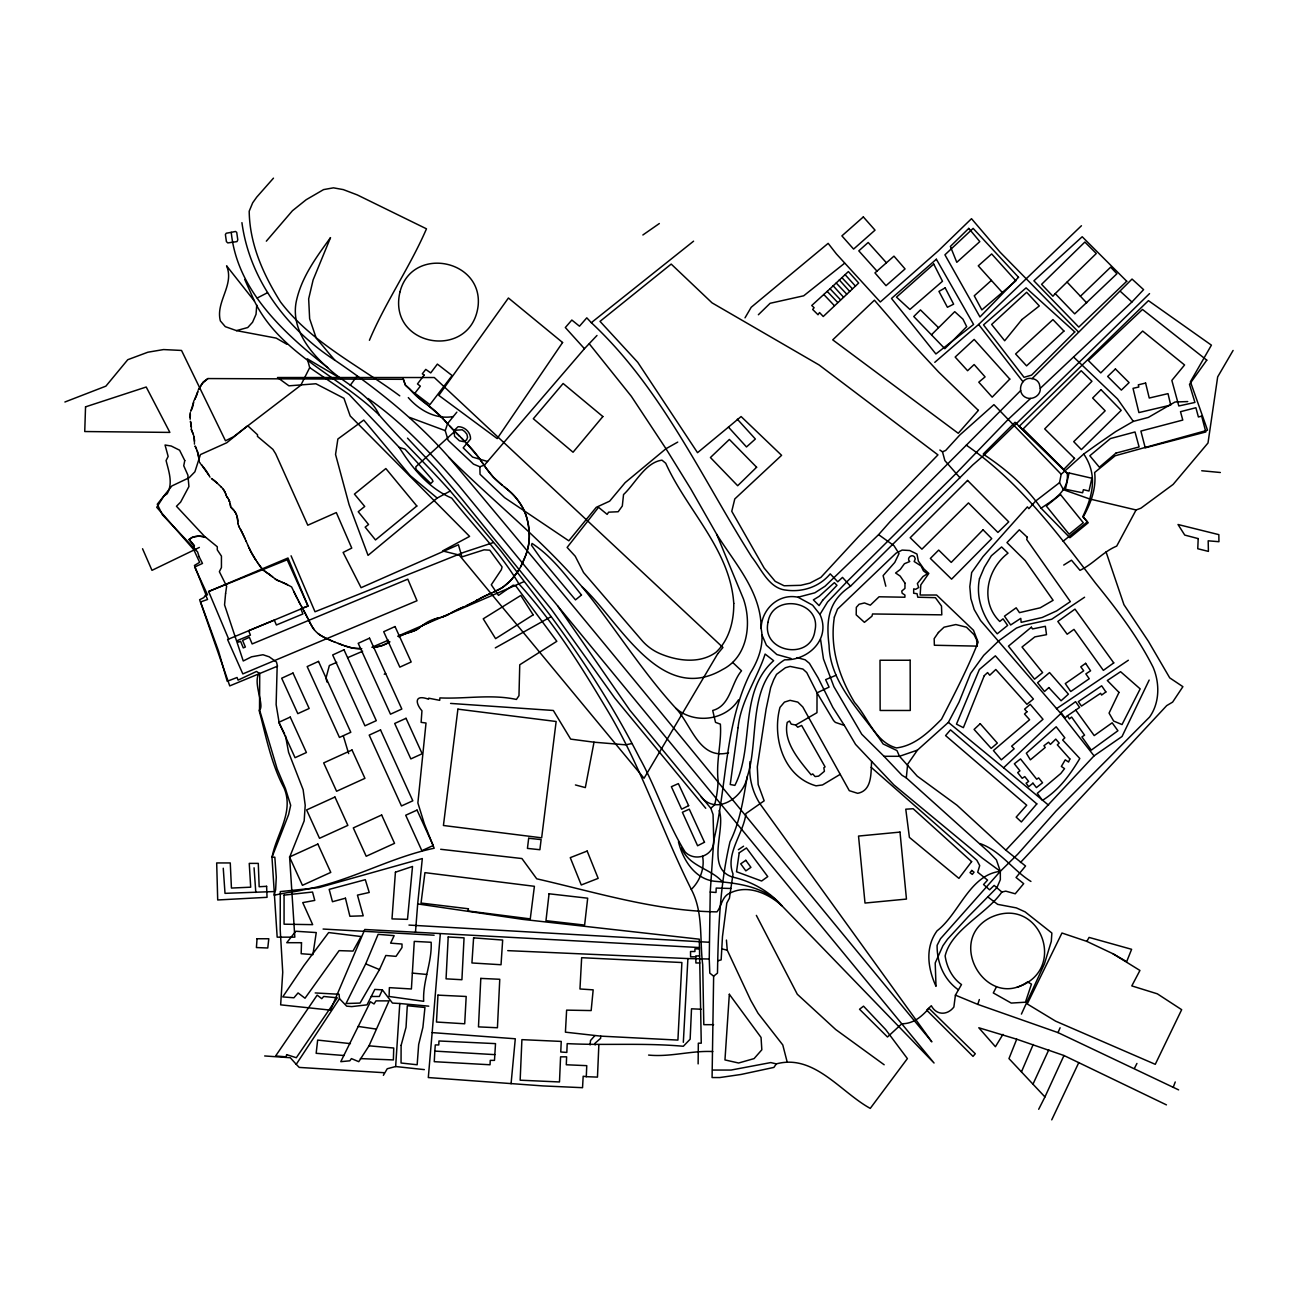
<?xml version="1.0" encoding="UTF-8"?>
<svg xmlns="http://www.w3.org/2000/svg" width="1298" height="1298" viewBox="0 0 1298 1298"><rect width="100%" height="100%" fill="white"/><g stroke="black" fill="none" stroke-linecap="round" stroke-linejoin="round"><path stroke-width="1.5" d="M190.271 412.504L190.222 417.55L190.271 416.577A38.616 38.616 0 0 0 190.303 415.652L190.303 415.506A44.018 44.018 0 0 0 190.303 414.516L190.287 413.802M194.44 442.488L194.359 439.568A23.023 23.023 0 0 0 194.311 439.032L194.067 437.312A20.427 20.427 0 0 1 194.165 437.913A21.774 21.774 0 0 1 194.311 439.032L194.343 439.438M194.44 443.348L194.44 444.094M1149.541 293.608L984.322 454.884L972.673 465.025L850.515 586.209C828.465 600.877 825.917 619.779 829.049 645.252C830.087 684.452 862.992 713.332 883.111 743.965L896.95 750.569L899.498 756.296L917.215 776.139L956.967 805.214L1005.853 850.174L1025.55 866.026L1016.058 877.48L1023.684 883.662L1015.231 893.787L1005.755 891.142L1001.845 892.034C986.48 914.149 951.223 929.741 945.139 955.928C946.713 966.978 952.18 978.075 961.494 984.565L955.409 995.144L953.868 1007.037C947.556 1015.328 936.539 1015.604 931.315 1005.723L926.675 1010.136L973.013 1056.394L975.285 1053.749L928.995 1008.368C921.434 1016.805 913.435 1023.765 901.818 1023.781L887.491 1037.005L859.536 1009.244L863.511 1006.161L885.625 1029.525L907.383 1058.6L870.26 1108.395C840.471 1092.04 814.057 1053.668 776.334 1063.889L773.9 1067.41L741.012 1074.468L719.806 1077.551L712.083 1077.551L713.64 976.193L717.486 973.111C718.248 929.173 719.903 884.701 730.011 841.785C740.103 821.585 743.348 799.033 747.145 777.015C759.59 740.752 746.593 683.251 784.657 659.79C808.411 660.666 831.288 638.762 819.947 614.408L812.597 605.16L797.994 597.226C778.67 593.137 761.423 609.2 761.147 628.508C764.295 644.116 758.567 659.887 750.374 673.013C724.414 724.852 727.253 784.949 713.738 840.471C714.533 855.658 695.16 862.44 685.101 851.926C666.783 822.51 656.431 788.064 639.411 757.626C614.197 708.124 584.116 661.282 551.163 616.615L501.255 551.39L450.26 491.017C427.334 465.09 401.974 441.417 379.373 415.23C368.859 392.888 344.619 384.013 327.664 367.626C284.311 333.391 236.999 290.801 231.255 232.342L235.49 231.466L236.707 232.342L237.794 239.838L236.999 241.606L227.783 242.921L226.404 241.606L225.398 234.549L226.241 233.234L231.255 232.342M713.64 976.193L709.795 973.111L709.243 959.011L710.233 892.034L713.738 840.471L713.056 814.479L710.833 808.297L629.725 710.038L557.767 606.036L458.957 485.728C431.504 453.878 402.688 422.661 368.048 398.486M719.189 810.504C726.069 829.325 705.187 868.281 732.51 877.042C751.396 881.358 769.016 890.996 781.818 905.696L934.057 1063.013L557.767 606.036M259.73 673.37L259.519 709.779L277.172 768.951L285.479 788.681L290.671 805.295L288.594 814.641L271.98 857.215L277.172 937.156L294.824 937.156L289.632 857.215L304.17 820.871L305.208 805.295L303.132 789.719L288.594 752.353L285.479 735.739M698.129 1063.889L698.324 1043.186L701.261 1043.186L699.314 939.184L522.591 919.357L417.68 903.927L422.321 858.546L318.821 887.621L280.287 891.596L280.19 929.482L282.737 972.234L280.66 1004.847L330.519 1010.136L364.787 929.482L699.476 947.556M191.341 428.372L191.341 428.291A24.905 24.905 0 0 0 191.309 426.718L191.277 426.198A21.401 21.401 0 0 0 191.179 425.192L190.546 421.947M1040.282 388.345C1040.882 395.906 1031.504 400.871 1025.16 397.156C1015.896 391.785 1021.721 375.949 1032.072 378.643A8.437 8.437 0 0 1 1039.309 383.932L1040.282 388.345L1131.937 301.98L1143.587 289.632L1132.034 279.054L1032.072 378.643M277.172 666.166L276.133 704.587L279.248 723.278L284.587 733.954M600.714 1036.129L677.913 1040.087L681.888 962.532L581.65 957.697L579.963 988.979L593.17 989.855L591.158 1010.574L566.626 1010.136L565.425 1032.17L600.714 1036.129L600.633 1038.335L595.101 1043.186L595.165 1044.939M191.309 429.281L193.11 433.938M191.293 429.476L192.639 432.769A22.553 22.553 0 0 1 192.85 433.256A21.385 21.385 0 0 1 193.272 434.343A20.119 20.119 0 0 1 194.067 437.329L193.937 436.712M598.849 1044.939L597.469 1077.113L586.29 1076.675L586.761 1065.658L566.285 1064.766L566.626 1056.832L560.574 1056.832L559.487 1081.964L520.157 1080.196L521.91 1039.649L561.239 1041.418L560.768 1051.997L566.82 1052.435L567.194 1043.624C605.955 1045.539 644.246 1042.748 683.332 1046.269L690.147 1039.211L691.51 1008.806L701.228 1009.244M750.017 761.585C748.508 776.334 752.029 791.423 760.06 803.9L931.85 1041.856C770.606 847.351 611.926 650.704 449.076 457.529C415.798 419.676 376.306 388.41 334.77 360.146C287.053 329.124 249.654 279.979 241.931 222.656M717.81 960.78L721.153 959.887L722.483 936.539L726.815 903.051L729.427 898.2L733.029 873.96C724.998 853.873 743.608 833.608 745.896 813.586L764.165 800.817L758.162 784.511L757.302 766.875L766.096 709.146L770.671 687.567L773.738 679.633L776.545 674.343L785.436 667.724L790.076 666.409L802.894 669.054L806.756 672.575L817.026 692.84L833.608 720.601L835.344 722.369L844.381 725.452L855.56 744.403L893.933 784.949L982.294 858.092L1000.32 871.315L1000.336 879.687L996.929 887.621L968.211 916.712L947.54 939.184L942.883 945.788L935.209 962.97L936.02 986.334C927.843 968.535 924.793 947.621 937.075 930.812C959.319 913.695 969.33 875.014 1000.32 871.315L1017.794 854.133L1056.101 810.942L1149.557 717.08C1159.812 702.802 1159.844 683.105 1153.127 667.286C1137.794 636.847 1116.945 609.476 1095.512 583.126C1057.237 532.829 1019.06 481.363 966.312 445.198L890.282 521.423L878.6 534.646L825.074 586.209L814.836 592.813L797.994 597.226M434.83 1051.104L434.262 1061.683L490.027 1064.766L490.255 1060.369L494.489 1060.369L495.511 1043.624L438.967 1040.98L438.773 1044.939L435.284 1044.939L434.83 1051.104L494.814 1054.641M683.332 1042.294L687.908 958.573L507.745 950.639M190.108 419.254L190.206 417.956M412.358 973.111L414.273 941.391L431.147 942.267C432.137 962.499 422.58 981.045 423.683 1001.31L389.092 996.475L389.368 987.648L411.401 988.979L412.358 973.111L426.669 974.441M511.071 1083.716L515.29 1038.773L432.153 1032.608L428.308 1077.551L543.002 1085.923L582.542 1087.692L583.175 1076.237L586.29 1076.675M383.364 1075.344L387.242 1068.741L395.647 1066.534L399.784 1003.516L392.467 1003.078L382.358 989.855L374.814 989.417L367.01 1004.847L351.742 1006.599L346.68 1006.161L339.492 998.665L339.054 994.268L315.187 992.938M840.147 774.371L822.51 784.949L816.053 785.825C783.505 776.691 771.872 737.378 779.968 707.394L784.446 702.104L790.076 700.336L797.816 702.104L802.797 706.956L849.298 790.677L857.67 793.321C872.305 790.531 870.812 773.056 871.591 761.585M256.761 305.062L256.031 314.311L252.558 322.245L247.756 327.534L236.431 330.617L225.3 326.658L220.368 320.914C215.338 301.817 234.743 284.976 226.582 265.83L254.424 301.087C280.336 354.013 339.021 375.755 379.373 415.23M415.49 932.126L417.68 903.927M432.153 1032.608L440.314 933.895M590.103 1044.939L590.493 1040.542L594.792 1035.69M958.427 989.855C943.922 979.698 936.896 962.694 937.107 945.35L940.482 938.746L1000.32 871.315L996.41 859.86L989.125 852.364L906.296 777.891L907.659 764.23L917.443 750.13L948.384 722.369L959.044 702.104L970.596 673.451L983.689 655.393L998.746 640.855L1016.448 628.07L1023.473 625.425L1051.672 619.26L1084.593 597.226M193.532 402.477L193.71 401.179M193.516 402.607L190.806 411.239M193.483 402.818L193.451 403.029A34.17 34.17 0 0 1 193.305 403.921A26.56 26.56 0 0 1 193.11 404.944A23.624 23.624 0 0 1 192.834 406.047A22.699 22.699 0 0 1 192.51 407.183A23.315 23.315 0 0 1 192.12 408.302A25.684 25.684 0 0 1 191.698 409.324A31.558 31.558 0 0 1 191.293 410.233L191.195 410.411M631.899 743.527L625.75 744.841L594.013 742.196L585.333 787.594L575.436 784.949M1067.281 473.397C1069.098 491.115 1053.587 499.681 1041.077 508.199C1026.02 486.62 1006.226 469.308 984.322 454.884L983.251 454.008L1015.052 422.272L1067.281 473.397L1019.303 426.247L1148.438 300.649L1211.407 345.154L1190.412 381.742L1207.529 430.206L1115.193 455.76L1094.636 472.504C1096.518 488.259 1090.726 503.462 1083.213 517.026L1088.227 522.753L1069.925 537.729L1041.077 508.199M1233.1 350.444L1217.67 376.891L1208 442.991L1173.132 484.414L1140.893 508.199L1136.075 509.968L1089.622 498.951L1063.435 489.703L1059.541 482.645L1061.18 474.273L1083.733 454.008L1096.713 444.743L1115.777 431.536L1133.3 421.396L1148.324 417.421L1175.015 402.007L1187.735 401.569M197.864 391.006L197.75 391.558M197.685 391.85L194.781 399.216M1178.616 1089.882L1058.016 1032.608L977.783 1004.392L979.341 999.557M596.983 335.468L584.441 348.691L484.527 465.025L479.871 466.777L473.494 464.132L448.151 440.346L445.246 430.644L447.567 423.602L456.847 412.147M369.411 340.303C385.555 301.947 409.876 267.177 426.474 228.821L357.226 194.895L343.305 189.605L333.44 187.837L323.575 189.605L306.166 199.73L292.439 210.747L266.333 241.168M525.025 557.118C534.76 533.932 527.556 504.938 507.502 489.524M525.398 556.128L520.693 566.723A58.945 58.945 0 0 1 518.843 569.854A63.067 63.067 0 0 1 517.594 571.753L511.509 579.492A62.466 62.466 0 0 1 509.579 581.569L502.358 587.54L492.656 592.537M1173.246 1087.253L1175.242 1081.964M747.145 777.015C743.851 796.988 716.902 815.874 701.098 796.842M1166.431 1104.874L1063.971 1055.517L1016.723 1039.211L1008.968 1058.6L1044.939 1096.94L1038.692 1109.287M365.712 963.862L378.124 934.333L394.154 935.663L390.601 943.143L402.007 944.035L401.991 947.556L396.004 956.366L385.831 955.49L379.487 969.59L360.049 1003.078L346.047 1003.516L365.712 963.862L379.487 969.59M369.021 1045.815L389.043 1000.872L375.966 1000.872L374.035 1003.954L370.433 1001.748L340.774 1061.683L349.827 1060.807L351.417 1058.6L358.767 1061.683L369.021 1045.815L393.732 1048.021L393.375 1059.931L360.422 1058.6M1021.477 1071.823L1033.192 1044.501M1058.016 1032.608L1060.093 1027.756M382.358 989.855L379.341 996.475L371.325 996.475M1021.412 1014.095L1044.436 963.862L1051.299 941.391L1051.867 933.019L1025.095 911.861L1016.334 907.886L997.675 904.365L987.746 896.869M1044.939 1096.94L1063.971 1055.517M1032.981 1084.155L1048.8 1049.79M1051.737 1119.85L1078.8 1062.575M1149.168 680.071L1122.056 736.469L1094.052 755.858L1005.853 850.174M341.65 379.097L307.318 358.816L309.703 367.626L300.812 385.263L233.413 436.826L225.479 440.785L181.525 350.444L163.532 349.568L147.875 352.212L127.756 359.708L105.901 386.139L64.9 402.007M1134.452 1068.303L1136.934 1063.451M996.491 986.772L993.295 992.938L1011.256 1003.078L1025.436 1002.202L1031.472 984.127L1027.497 981.921C986.529 1010.639 945.22 940.644 990.374 917.589C1040.087 894.16 1069 970.709 1017.145 987.21M198.902 389.059L201.644 384.224M199.097 388.848L203.169 381.969L207.94 378.562L403.386 379.324M1136.075 509.968L1116.702 546.101C1102.927 551.812 1093.387 563.949 1080.001 570.341L1071.499 560.201L1063.727 565.052M1086.848 941.391L1089.087 937.416L1131.613 949.309L1126.664 961.656L1112.905 953.722L1086.848 941.391L1061.959 933.019L1027.237 1003.954L1055.615 1021.153L1155.269 1064.328L1181.667 1009.682L1157.345 993.83L1131.791 985.896L1139.936 970.466L1112.905 953.722M194.878 399.038L194.943 398.924A32.093 32.093 0 0 0 195.381 398.145A25.246 25.246 0 0 0 195.901 397.123A22.683 22.683 0 0 0 196.404 395.987A22.001 22.001 0 0 0 196.647 395.403A22.082 22.082 0 0 0 196.842 394.868A22.926 22.926 0 0 0 197.166 393.862A25.587 25.587 0 0 0 197.426 392.921A32.126 32.126 0 0 0 197.637 392.093M745.02 317.832L751.201 307.269L828.156 243.359L836.399 253.937L880.304 301.98L938.308 250.855L971.504 218.681L1000.093 252.185L1078.476 331.931M201.839 383.884L207.94 378.562M194.148 400.255L194.57 399.573M1002.965 1034.36L995.42 1046.707L978.789 1027.756L1016.723 1039.211M819.947 614.408L827.524 602.061L846.864 581.796L955.701 473.835L1008.4 419.189L1030.531 398.486M383.997 1072.7L299.221 1067.41L296.236 1064.328L339.492 998.665M350.265 385.263L357.128 375.998M199.227 388.67L198.61 389.432A18.918 18.918 0 0 0 198.27 389.854M738.432 699.898C725.42 720.731 694.008 724.381 675.836 708.27C641.228 670.482 614.214 626.366 581.942 586.647C541.818 539.579 492.818 501.077 449.076 457.529M713.592 1024.674L703.808 1024.674L702.705 964.739C699.508 939.622 703.548 912.526 691.299 889.39C699.882 881.18 704.944 868.102 702.575 856.339M1055.225 293.608L1052.938 296.252L1041.58 284.343L1084.868 242.045L1096.291 253.499L1055.225 293.608L1074.695 313.873L1116.913 273.764L1110.666 267.161L1080.423 296.252L1086.669 302.856M273.472 178.15L256.744 197.101L252.672 202.829L249.2 211.201C249.605 244.105 263.316 274.592 280.53 301.98C311.488 342.802 359.303 365.76 399.768 395.841M581.942 586.647C618.27 619.292 660.082 706.307 722.629 669.492C747.826 656.788 751.899 623.348 743.462 598.978L716.642 534.208L690.731 488.811L665.971 448.719L631.315 396.279L589.308 343.84M1020.471 862.505L1166.691 705.625L1172.629 702.104L1182.9 686.674L1169.725 677.864L1148.389 641.293L1123.954 604.706L1106.026 551.828M931.672 334.576L954.728 311.666L962.938 319.162L966.702 326.658L944.83 348.691L913.76 316.517L920.46 309.898L938.373 327.534M830.055 288.756L848.389 271.574L858.676 283.029L823.24 316.517L819.541 312.542L818.016 314.749L812.678 309.459L814.106 307.707L811.737 305.501L830.055 288.756L840.487 299.773M948.384 722.369L1003.614 767.767L1060.855 713.559L980.607 620.574L974.198 609.557L970.839 598.54L969.817 586.647L971.667 572.548L982.959 556.68L1027.399 506.885L1028.908 508.654L1035.512 501.158L1059.541 482.645M966.312 445.198L1020.682 390.552M758.373 314.749L770.12 303.294L803.689 295.798L844.641 263.202M693.586 241.168L591.32 322.683L586.793 317.832L579.476 326.204L571.834 320.038L565.328 327.534L584.441 348.691M1081.445 225.738L978.627 324.451L934.787 362.337M710.833 808.297L714.646 804.776A113.478 113.478 0 0 0 718.135 780.536C715.847 761.731 721.834 742.164 720.358 724.138L715.523 722.369L712.716 710.477C730.709 705.658 730.936 683.17 741.531 670.806L732.672 662.434M991.412 280.384L974.246 295.798L981.856 309.898L1015.912 280.822L991.672 253.937L978.27 265.83L1002.51 292.715M728.454 427.123L741.093 416.544L781.591 455.322L734.782 498.951L731.764 511.298L764.214 568.135L775.198 581.358L784.122 585.771L800.72 585.317L809.903 583.126L820.871 577.399L858.724 536.415L937.951 454.884L819.119 364.981L712.034 302.856L671.196 264.078L600.017 321.369L637.772 362.337L697.529 452.678L728.454 427.123L746.496 446.95L755.371 439.016L737.329 419.189M876.977 271.12L893.965 256.144L905.063 268.929L886.015 285.674L874.949 272.888L876.977 271.12L858.805 250.855L868.184 242.483L886.388 262.748M1067.459 715.766L1064.944 717.972L1060.904 712.229L1075.571 701.666L1079.611 707.394L1067.459 715.766L1069.406 718.849L1071.613 717.08L1084.56 735.155L1081.932 736.907L1091.293 750.13L1117.919 730.742L1112.175 722.808L1094.214 735.593L1075.701 710.038M437.199 498.075L368.048 555.366L349.097 504.679L335.549 454.446L337.869 439.016L363.748 420.065L410.2 475.603L437.199 498.075L450.26 491.017M1063.111 541.25L1087.367 521.861L1082.792 516.572C1092.867 495.609 1097.865 474.792 1083.733 454.008M420.503 626.902L422.175 625.636M420.146 627.177L417.047 629.4A18.367 18.367 0 0 1 415.847 630.082L410.59 632.077M421.801 625.912L435.398 618.822M419.725 627.502L417.891 628.849A23.737 23.737 0 0 1 417.047 629.4A18.334 18.334 0 0 1 415.847 630.082L415.847 630.082A17.28 17.28 0 0 1 415.23 630.39A18.951 18.951 0 0 1 414.565 630.698A24.338 24.338 0 0 1 413.283 631.201L413.089 631.266A39.005 39.005 0 0 1 412.261 631.542L411.45 631.802M422.58 625.328L423.927 624.354A47.491 47.491 0 0 1 425.046 623.592A41.179 41.179 0 0 1 426.231 622.845A37.464 37.464 0 0 1 427.464 622.115A35.679 35.679 0 0 1 428.762 621.418A35.208 35.208 0 0 1 430.076 620.785A36.149 36.149 0 0 1 431.39 620.217A38.388 38.388 0 0 1 432.705 619.714A42.38 42.38 0 0 1 434.003 619.26A49.405 49.405 0 0 1 435.252 618.87L438.124 618.059M642.867 234.987L659.335 223.532M1056.442 708.708L1128.351 660.244M738.351 849.719L743.576 846.199M389.952 641.845L382.407 645.447L373.207 647.621M389.157 642.315L388.54 642.672A41.763 41.763 0 0 1 387.129 643.435A35.452 35.452 0 0 1 385.749 644.116A33.553 33.553 0 0 1 384.338 644.733A36.295 36.295 0 0 1 381.434 645.771A42.98 42.98 0 0 1 379.876 646.226A52.829 52.829 0 0 1 377.28 646.858A65.095 65.095 0 0 1 375.398 647.231L373.483 647.572M795.723 725.014L797.718 727.221L801.645 725.452L825.074 766.875L823.841 767.767L824.425 771.288L818.6 776.139L815.095 776.577L812.743 773.933L811.12 774.809C799.454 760.498 782.97 742.148 787.237 722.369L789.541 721.055L791.228 724.138L795.723 725.014L816.977 712.683L817.026 692.84L829.081 687.113L825.642 679.633L836.188 675.22M495.301 647.897L551.163 616.615M476.609 600.406L473.981 601.883M476.188 600.633L477.226 600.049M677.734 442.099L665.971 448.719L625.133 482.645L609.654 501.158L596.253 507.323L568.8 540.812L504.598 497.637L480.033 474.273L479.871 466.777M477.015 600.163L478.086 599.562M474.143 601.801L473.316 602.256M477.534 599.871L479.854 598.605M473.754 602.012L466.55 605.647M450.633 613.24L452.272 612.348M451.785 612.607L453.424 611.715M452.548 612.202L454.268 611.277M479.497 598.8L480.86 598.054M449.708 613.743L447.956 614.668M453.862 611.488L455.371 610.709M471.515 603.245L470.33 603.862A72.542 72.542 0 0 1 468.756 604.625M480.617 598.2L481.899 597.518M448.816 614.214L445.376 615.869A28.848 28.848 0 0 1 444.419 616.242L440.541 617.442M257.247 298.005L267.485 292.715M481.639 597.648L484.138 596.399M455.095 610.839L458.632 609.119M456.166 610.303L456.296 610.222A92.953 92.953 0 0 1 458.437 609.2L460.238 608.389M483.181 596.869L489.07 594.127M447.534 614.879L445.944 615.625A29.465 29.465 0 0 1 444.419 616.242A29.221 29.221 0 0 1 443.64 616.534A32.742 32.742 0 0 1 442.861 616.777L441.774 617.102M199.357 547.432L151.98 570.341L142.553 548.746M484.576 596.188L489.573 593.9M523.678 581.796L397.756 636.182M458.94 608.973L461.52 607.821M494.262 591.823L498.335 589.876A54.354 54.354 0 0 0 499.925 589.016A45.884 45.884 0 0 0 501.45 588.124A41.114 41.114 0 0 0 502.894 587.183L503.072 587.069A39.054 39.054 0 0 0 505.652 585.155A41.39 41.39 0 0 0 506.966 584.035A49.097 49.097 0 0 0 509.579 581.569L512.142 578.794A77.263 77.263 0 0 0 513.375 577.334A80.184 80.184 0 0 0 514.56 575.858A78.286 78.286 0 0 0 515.712 574.381A73.451 73.451 0 0 0 516.815 572.872A65.111 65.111 0 0 0 518.843 569.854M467.41 605.257L465.09 606.296M384.257 674.23L385.684 673.597M489.411 593.981L490.449 593.511M492.283 592.699L491.066 593.251M490.092 593.673L491.553 593.024M460.66 608.194L462.169 607.545M461.78 607.707L462.737 607.302M336.75 662.353L329.351 665.533L325.944 678.302L327.112 682.164M347.832 657.599L362.629 651.255M371.877 647.28L388.508 640.141M462.559 607.367L464.181 606.685M208.621 591.499L287.978 557.994L308.015 606.036L227.588 639.525L242.823 673.905L416.999 600.747L407.799 579.151L252.153 643.938L249.362 637.318L242.564 640.401L245.371 647.021L243.278 647.897L240.568 641.293L238.475 642.169L237.664 640.401L250.433 635.111L248.632 630.714L274.3 620.136L276.393 624.987L302.905 613.97L300.812 608.681L308.015 606.036L287.183 559.763L208.621 591.499L228.675 639.087M939.866 450.033L942.478 451.801L945.674 450.471L959.757 435.057L993.927 404.651L1061.18 474.273M917.443 750.13L899.498 756.296L884.019 756.296L861.758 734.262L833.9 686.674L823.451 658.913L820.596 639.525M406.582 633.31L398.502 636.701A51.352 51.352 0 0 1 399.768 636.052A48.61 48.61 0 0 1 401.066 635.452A47.961 47.961 0 0 1 402.38 634.868A49.194 49.194 0 0 1 403.694 634.333L408.886 632.58M411.336 631.85L410.346 632.142M408.383 632.743L409.308 632.467M410.136 632.207L409.243 632.483M435.657 618.74L439.908 617.605M493.289 542.58L463.97 552.267L315.008 611.764L291.077 555.804M453.18 416.544C436.063 419.789 419.205 410.249 408.302 397.594M709.243 959.011L687.908 958.573M273.099 891.596L225.008 893.349L223.256 868.232M648.594 1055.079C670.433 1057.253 691.234 1050.439 712.797 1051.558M361.363 648.708L352.959 648.108L344.23 645.69M728.551 752.775C699.249 760.32 691.526 724.884 675.836 708.27M730.936 888.497L716.204 888.059L716.025 892.472L710.233 892.034M699.508 948.87L694.901 948.87L694.933 951.515L690.52 951.515L690.585 956.804L695.777 956.804L695.906 962.97L699.817 962.97M699.573 955.928L695.76 955.928L695.777 956.804M712.586 1070.055L731.082 1070.055L770.769 1062.575L776.334 1063.889M408.967 925.085L709.341 942.267M323.088 929.044L434.132 935.209M450.584 703.419L553.337 710.477L570.666 739.114L594.013 742.196M264.678 1055.955L290.314 1057.724L296.236 1064.328M344.067 1055.517L316.16 1053.311L317.653 1040.087L350.428 1043.624M399.784 1003.516L428.762 1006.161M1201.737 470.752L1220.347 472.504M678.448 841.785C683.04 860.444 695.631 880.369 716.739 881.456C740.038 883.419 765.414 887.134 781.818 905.696C768.367 893.446 748.037 884.327 730.385 892.91C721.915 896.042 721.785 905.907 716.983 911.861C656.431 911.212 595.604 892.278 536.723 878.811L521.926 858.546L440.671 849.281M395.647 1066.534L424.332 1069.617M358.102 1026.426L376.144 1029.071M236.431 330.617L276.214 338.113L286.907 344.278M721.866 948.87L727.253 950.201L750.779 1000.434L758.016 1013.219L782.775 1044.939L787.205 1062.121M797.004 657.599L805.166 659.79L809.417 663.327L818.113 677.864L832.829 707.394L844.381 725.452M790.953 658.475L776.821 654.516L766.42 645.252L762.056 635.111M487.561 461.488L472.586 457.091L463.208 447.842L470.541 439.016C470.752 432.299 464.781 426.669 458.145 426.685L453.911 430.644L454.608 436.371L459.443 440.785L463.694 441.661L466.599 439.908L467.572 437.264L466.891 434.181L464.668 431.536L462.218 429.768L456.052 430.206L415.831 466.777L416.058 469.422L430.79 483.521L432.997 481.331L432.169 479.562L417.972 463.256L404.992 449.157L399.216 447.388L349.178 394.511L309.703 367.626M445.246 430.644L409.633 417.421M343.159 645.301L341.26 644.587M340.985 644.489L339.881 644.068M338.226 643.435L345.82 646.226A69.784 69.784 0 0 0 347.864 646.875A52.796 52.796 0 0 0 349.86 647.442A43.159 43.159 0 0 0 351.79 647.897A38.551 38.551 0 0 0 353.656 648.237A37.756 37.756 0 0 0 355.457 648.481A40.141 40.141 0 0 0 357.291 648.627A45.3 45.3 0 0 0 359.173 648.708A53.575 53.575 0 0 0 361.12 648.708A65.16 65.16 0 0 0 361.785 648.708M338.6 643.565L334.689 642.039M280.433 581.536L277.529 580.336A21.628 21.628 0 0 0 277.983 580.531L279.605 581.212M333.878 641.715L334.965 642.137M280.319 581.488L286.923 584.473M334.235 641.861L332.174 641.017M332.337 641.082L329.968 640.109M331.964 640.936L326.982 638.778A74.018 74.018 0 0 1 325.522 638.081L321.06 635.631A34.997 34.997 0 0 1 319.746 634.771A29.805 29.805 0 0 1 318.156 633.602A25.782 25.782 0 0 1 316.712 632.369A23.607 23.607 0 0 1 314.23 629.692A26.528 26.528 0 0 1 313.175 628.248A31.752 31.752 0 0 1 312.51 627.242L309.622 622.067M955.409 995.144L977.783 1004.392M282.299 582.299L282.818 582.526A63.31 63.31 0 0 1 284.359 583.208A67.025 67.025 0 0 1 285.852 583.938L287.442 584.733M329.708 639.995L323.38 636.977A44.424 44.424 0 0 1 321.498 635.906A35.873 35.873 0 0 1 319.746 634.771A29.773 29.773 0 0 1 318.156 633.602M979.99 843.554C1000.612 850.839 1012.829 870.147 1030.937 881.456M277.139 580.141L277.415 580.271A15.349 15.349 0 0 1 277.026 580.076A12.38 12.38 0 0 1 276.328 579.687L276.328 579.687A12.477 12.477 0 0 1 275.89 579.427L273.472 577.594M287.101 584.554L291.612 586.956L295.895 595.782M906.296 777.891L901.98 775.247L884.019 756.296M276.166 579.589L275.89 579.427A16.906 16.906 0 0 1 275.176 578.924L275.062 578.827M878.6 534.646L893.949 545.663L899.027 553.597L894.776 562.407L883.111 575.631L885.82 586.209M266.431 572.369L272.629 576.912M266.934 572.71L269.384 574.414M266.658 572.515L263.478 570.195A15.041 15.041 0 0 0 263.851 570.503A21.563 21.563 0 0 0 264.727 571.185L265.392 571.655M217.058 483.034L211.444 478.508M212.191 479.011L212.499 479.222A42.412 42.412 0 0 1 213.391 479.854A30.016 30.016 0 0 1 214.381 480.601A26.495 26.495 0 0 1 215.403 481.461A27.209 27.209 0 0 1 216.263 482.256A32.985 32.985 0 0 1 216.977 482.953L221.26 487.026A20.022 20.022 0 0 1 222.25 488.048A17.491 17.491 0 0 1 223.272 489.297L224.96 492.104A18.286 18.286 0 0 1 225.479 493.337L226.631 496.404M884.165 1064.766L835.701 1029.525L797.313 994.268L756.361 915.382M269.465 574.462L270.811 575.468M425.922 403.694L427.237 404.668M426.052 403.792L423.894 402.185M426.993 404.489L440.947 416.528M424.511 402.64L405.479 385.246L403.516 379.681M428.648 405.722L432.202 408.497A94.056 94.056 0 0 1 433.759 409.762A87.469 87.469 0 0 1 435.268 411.06A86.755 86.755 0 0 1 436.745 412.407L441.596 417.21M423.635 401.991L422.077 400.806A108.837 108.837 0 0 1 419.984 399.119A85.603 85.603 0 0 1 417.859 397.35A75.641 75.641 0 0 1 415.798 395.484A72.883 72.883 0 0 1 414.24 393.959A74.976 74.976 0 0 1 412.715 392.402A80.233 80.233 0 0 1 411.255 390.812A91.201 91.201 0 0 1 409.6 388.913L405.203 384.857L403.143 378.562M271.022 575.631L272.969 577.188M1048.573 805.214L1003.614 767.767M504.581 487.139L501.628 484.754M504.37 486.961L507.307 489.362M504.808 487.302L507.696 489.703A80.233 80.233 0 0 1 509.351 491.147A67.48 67.48 0 0 1 510.941 492.607A63.894 63.894 0 0 1 512.45 494.116A64.981 64.981 0 0 1 513.927 495.674A68.632 68.632 0 0 1 515.371 497.296A72.883 72.883 0 0 1 516.766 498.984A74.878 74.878 0 0 1 518.129 500.736A71.958 71.958 0 0 1 519.476 502.569A64.949 64.949 0 0 1 520.758 504.419A56.804 56.804 0 0 1 521.926 506.285A49.535 49.535 0 0 1 522.997 508.151A44.083 44.083 0 0 1 523.97 510.017A40.806 40.806 0 0 1 524.814 511.883A40.124 40.124 0 0 1 525.576 513.797A42.445 42.445 0 0 1 526.242 515.793A48.091 48.091 0 0 1 526.842 517.87A57.274 57.274 0 0 1 527.361 520.044A70.222 70.222 0 0 1 527.815 522.299A85.619 85.619 0 0 1 528.221 524.635A98.518 98.518 0 0 1 528.578 527.02A100.481 100.481 0 0 1 528.838 529.26A90.308 90.308 0 0 1 529.065 531.434A75.868 75.868 0 0 1 529.211 533.559A62.612 62.612 0 0 1 529.292 535.636A52.553 52.553 0 0 1 529.308 537.648A45.819 45.819 0 0 1 529.243 539.627A42.299 42.299 0 0 1 529.081 541.558A42.023 42.023 0 0 1 528.838 543.489A44.943 44.943 0 0 1 528.497 545.436A50.979 50.979 0 0 1 528.075 547.415A60.179 60.179 0 0 1 527.556 549.443A72.607 72.607 0 0 1 526.956 551.504A86.674 86.674 0 0 1 526.29 553.581A97.885 97.885 0 0 1 525.576 555.641M502.18 485.192L493.321 477.145L485.76 467.669M1001.845 892.034L994.154 885.414L989.579 889.828L983.56 884.538L987.551 880.125L977.702 872.191L979.714 865.588L976.875 860.298L871.153 767.313M501.385 484.56L500.428 483.765M500.201 483.57L499.957 483.375A96.344 96.344 0 0 1 498.01 481.688A76.501 76.501 0 0 1 496.047 479.887A68.972 68.972 0 0 1 494.684 478.556A66.669 66.669 0 0 1 493.629 477.469A68.08 68.08 0 0 1 491.277 474.857A75.901 75.901 0 0 1 489.378 472.553A92.32 92.32 0 0 1 487.61 470.233L484.787 466.274M230.622 506.999L234.273 510.844A18.026 18.026 0 0 1 236.853 515.76A18.707 18.707 0 0 1 237.112 516.685L238.134 524.214M1073.624 357.064L1117.513 398.924L1133.3 421.396M230.768 507.129L231.709 507.989A26.998 26.998 0 0 1 232.31 508.573A22.537 22.537 0 0 1 232.959 509.254A20.135 20.135 0 0 1 233.624 510.017A18.999 18.999 0 0 1 234.273 510.844M1120.401 291.401L1131.937 301.98M220.774 486.572L220.822 486.62A24.045 24.045 0 0 1 221.26 487.026M959.985 477.794L944.879 460.612L942.478 451.801M591.32 322.683C661.509 388.086 701.423 477.258 751.866 557.118C761.342 569.043 769.097 588.757 786.41 590.168C802.683 592.407 819.655 586.696 830.217 573.862L837.762 581.796L842.499 577.399L850.515 586.209M459.476 436.096L463.467 440.038M461.471 438.075L462.331 438.935M459.735 436.339L457.918 434.554M459.216 435.836L457.415 434.051M462.769 439.357L465.641 442.245M457.659 434.295L455.517 432.12M457.188 433.808L453.619 430.173M464.976 441.563L478.751 457.577M407.491 438.14L436.501 468.984L461.455 498.513L551.212 609.119L614.83 698.129L705.755 808.297M466.063 442.667L471.661 448.686A121.314 121.314 0 0 1 474.614 452.207A119.108 119.108 0 0 1 476.22 454.219A130.757 130.757 0 0 1 478.605 457.383L481.087 460.887M327.664 367.626C308.129 350.817 289.811 326.058 296.869 298.881C302.499 275.76 316.809 256.582 330.519 237.631L313.11 279.946L308.664 298.881L309.638 318.724L316.209 338.113L334.77 360.146M454.089 430.66L452.434 428.924M441.158 416.755L443.364 419.092M453.375 429.93L451.704 428.178M836.22 283.029L846.653 294.046M827.215 291.401L837.648 302.418M823.792 294.484L834.225 305.501M441.823 417.437L445.328 421.233M452.191 428.681L450.99 427.399M1067.118 282.137L1080.423 296.252M841.996 277.74L852.364 288.756M451.477 427.918L449.789 426.101M450.666 427.058L446.528 422.548M444.257 420.065L445.993 421.964M445.733 421.672L447.323 423.424M833.04 285.674L843.473 297.128M839.319 279.946L849.687 291.401M845.095 274.657L855.447 286.112M201.904 465.301L201.174 464.441L208.686 474.922M202.748 466.306L204.987 469.097A43.305 43.305 0 0 1 206.025 470.557L206.301 470.963M1094.052 755.858L1060.855 713.559M978.627 324.451L1022.97 381.742M722.808 882.332C711.336 868.443 688.8 866.804 681.693 847.967M200.476 463.564L199.746 462.494M260.509 566.82L263.348 570.098A13.597 13.597 0 0 1 262.877 569.644A14.408 14.408 0 0 1 262.407 569.173A17.069 17.069 0 0 1 261.936 568.638A22.115 22.115 0 0 1 261.417 568.021A30.471 30.471 0 0 1 260.947 567.388L259.292 565.084M226.598 496.355L227.556 497.718A21.677 21.677 0 0 1 227.913 498.27A18.383 18.383 0 0 1 228.756 499.746L228.951 500.152A16.76 16.76 0 0 1 229.924 502.715A17.377 17.377 0 0 1 230.184 503.754L230.573 506.366A25.343 25.343 0 0 0 230.492 505.603A19.73 19.73 0 0 0 230.184 503.754M226.663 496.453L227.182 497.166A24.062 24.062 0 0 1 227.913 498.27M260.363 566.626L258.334 563.689M479.627 458.811L481.38 461.325M485.566 467.394L484.105 465.301M481.331 461.244L483.829 464.879M399.216 447.388C412.164 467.994 428.746 488.34 451.672 498.075C474.208 526.696 500.33 552.526 518.989 584.003C553.256 621.58 580.206 664.771 606.166 708.27C640.952 765.495 661.396 829.698 691.299 889.39M484.592 465.998L483.635 464.603M481.98 462.185L482.888 463.5M257.539 562.537L255.025 558.854M257.361 562.261L258.448 563.867M255.966 560.217L250.611 551.098M254.879 558.627L253.613 556.664A51.303 51.303 0 0 1 252.623 554.976A53.445 53.445 0 0 1 251.666 553.224A73.175 73.175 0 0 1 250.725 551.342L250.011 549.849M206.382 471.077L206.917 471.92A52.245 52.245 0 0 1 207.826 473.397L209.984 477.129M716.642 534.208C734.879 563.543 761.293 591.758 761.147 628.508M239.303 527.199L239.027 526.663A18.561 18.561 0 0 1 238.735 526.079L240.763 529.86M240.179 528.805L241.363 530.996M301.736 606.896L304.073 611.163M301.168 605.874L301.85 607.107M302.077 607.529L302.596 608.454M301.071 605.679L300.195 604.089M300.471 604.592L299.53 602.856M303.781 610.628L305.225 613.337M299.789 603.343L299.157 602.142M304.219 611.439L305.517 613.889M298.54 600.974L299.319 602.467M241.217 530.704L246.149 541.266M310.368 623.511L312.12 626.642A33.618 33.618 0 0 0 313.175 628.248A26.56 26.56 0 0 0 314.246 629.708M298.783 601.445L297.567 599.108M241.444 531.142L242.288 532.78M305.468 613.792L305.939 614.717M305.663 614.165L306.782 616.372M310.157 623.105L309.427 621.661M297.81 599.562L296.366 596.739M306.085 614.992L307.545 617.88M309.557 621.937L308.746 620.314M296.836 597.68L295.441 594.841M307.204 617.199L307.886 618.562M307.74 618.286L308.956 620.704M242.418 533.024L242.483 533.17A98.048 98.048 0 0 1 243.586 535.49L243.927 536.236M295.1 594.159L293.754 591.401M195.592 447.129L195.057 446.009L195.414 446.755M195.56 447.047L196.42 448.93A32.499 32.499 0 0 1 197.215 450.877L198.918 458.665M195.641 447.226L196.42 448.93M250.482 550.855L249.378 548.454M249.897 549.589L248.973 547.561M249.232 548.145L248.324 546.117M248.356 546.215L246.117 541.185M244.754 279.492L254.424 301.087M244.462 537.437L244.998 538.638M238.556 525.674L238.702 526.014A10.676 10.676 0 0 1 238.524 525.609L238.508 525.56M229.146 500.59L229.568 501.612A16.712 16.712 0 0 0 229.146 500.59A16.89 16.89 0 0 0 228.756 499.73M236.934 516.069L237.112 516.685A19.892 19.892 0 0 1 237.356 517.626A21.433 21.433 0 0 1 237.534 518.519A23.591 23.591 0 0 1 237.664 519.346A27.339 27.339 0 0 1 237.761 520.109L237.875 521.228M343.418 736.226L348.659 753.603M190.53 421.899L190.384 421.315M199.34 461.504L199.162 460.547M190.563 422.012L190.579 422.077A28.702 28.702 0 0 1 190.903 423.489A22.942 22.942 0 0 1 191.049 424.316A21.725 21.725 0 0 1 191.309 426.75L191.309 426.734M199.081 460.027L198.983 459.184M198.87 458.275L198.756 457.383A44.327 44.327 0 0 0 198.61 456.425A35.37 35.37 0 0 0 198.432 455.371A31.103 31.103 0 0 0 198.205 454.268A28.783 28.783 0 0 0 197.929 453.132A28.102 28.102 0 0 0 197.588 451.98A28.426 28.426 0 0 0 197.199 450.86M191.163 425.079L191.26 426.02M238.037 523.321L238.053 523.451A15.17 15.17 0 0 0 238.118 524.035M726.426 940.06L727.253 950.201M254.067 867.794L255.803 892.472M194.392 440.022L194.392 440.087A28.28 28.28 0 0 1 194.44 441.044L194.44 441.142M223.272 489.297A16.663 16.663 0 0 1 224.635 491.471A17.036 17.036 0 0 1 224.96 492.104M225.479 493.321A22.017 22.017 0 0 1 225.852 494.36A34.17 34.17 0 0 1 226.112 495.171M234.889 511.736A17.718 17.718 0 0 1 235.473 512.694A17.588 17.588 0 0 1 236.447 514.706M520.693 566.723A60.114 60.114 0 0 0 521.601 565.003A65.744 65.744 0 0 0 522.461 563.235L524.084 559.519A93.91 93.91 0 0 0 524.846 557.605M199.194 556.858L202.488 563.429L194.668 567.031L207.502 594.792L205.83 595.539L207.566 599.465L200.557 601.947L218.518 650.963L227.215 681.288L237.063 677.491L238.069 680.136L256.517 671.439L259.146 673.208C252.315 682.764 265.538 706.972 259.081 710.347L261.255 718.427C266.934 741.434 272.823 767.167 284.002 787.854C294.435 812.126 276.117 834.403 272.077 857.215L274.835 857.199L276.279 877.253L275.63 889.844L274.121 895.182L288.513 892.407A111.66 111.66 0 0 0 303.018 889.909C348.545 882.169 389.059 857.589 434.181 848.243L424.349 823.792L417.875 802.943L426.02 723.018L421.12 722.353L421.947 710.785C415.344 703.289 414.224 693.959 428.567 699.233L428.697 698.194L439.714 700.336L439.908 697.902C465.479 699.103 490.936 693.976 516.409 699.444L518.973 695.696L519.752 664.771L556.826 641.309L515.744 585.869L513.213 585.138L498.513 595.393L491.293 584.798L501.401 569.644L502.066 566.934L489.768 550.19L484.089 549.833L461.926 556.891L458.421 544.754L361.087 587.702L343.11 552.445L351.758 548.097L336.312 512.564L307.788 525.219L275.679 453.797L272.888 449.351L257.41 436.339L257.588 434.814L247.707 425.728L226.761 442.748L200.427 454.592L194.895 471.807L189.07 477.778L171.871 485.955L157.285 504.224L162.364 514.706L197.556 551.893L199.194 556.858M284.067 895.117L284.067 924.192L312.672 924.647L302.742 902.613L314.765 900.406L312.542 892.034L284.067 895.117M401.114 1045.377L401.05 1063.013L417.161 1064.766L418.67 1044.501L422.905 1027.318L424.949 1007.491L407.296 1005.723L406.031 1027.318L401.114 1045.377M904.982 583.126L904.949 588.416L901.753 591.044L902.159 593.251L904.933 595.019L904.901 597.226L879.07 596.788L870.325 605.16L864.484 602.953L859.081 604.268L856.323 607.35L856.193 614.846L864.419 622.342L871.964 616.177L872.548 613.97L941.796 614.846L941.488 606.036L935.404 597.664L917.783 597.226L917.037 593.689L913.662 593.251L913.695 588.854L915.69 589.292L918.708 587.523L917.345 583.565L923.04 576.507L927.307 573.862L923.397 570.779L921.061 565.928L914.181 561.531L915.252 558.886L914.344 556.68C911.228 553.597 906.231 558.773 909.752 561.531L904.414 563.738L900.277 569.465L895.588 572.986L900.147 576.069L904.982 583.126M834.387 617.053C829.519 647.426 839.027 676.615 854.619 702.543C868.021 717.486 875.193 742.099 896.383 747.924C914.96 745.75 928.865 731.894 941.488 719.287C954.452 694.008 967.691 668.519 978.14 642.169L973.484 630.276L936.588 595.019L920.152 595.019L920.817 584.879L928.816 573.424L923.933 569.011L918.367 561.093L916.956 554.035L909.703 550.514L902.142 550.076L896.074 553.159L837.502 609.119L834.387 617.053M301.509 942.705L301.168 953.722L312.915 954.598L316.258 932.564L295.782 931.25L286.761 942.705L301.509 942.705M85.538 406.858L84.743 431.536L169.876 432.412L146.22 387.015L85.538 406.858M767.994 622.342C761.326 652.472 810.942 661.185 814.917 630.714C821.861 600.844 772.472 592.44 767.994 622.342M1198.2 538.605L1197.762 548.746L1208.406 551.39L1208.178 540.812L1218.936 541.704L1218.838 534.646L1178.016 524.506L1184.75 535.084L1198.2 538.605M480.795 978.4L478.475 1026.88L497.426 1027.756L499.762 979.276L480.795 978.4M448.199 936.978L446.058 978.838L461.91 979.73L464.051 937.854L448.199 936.978M733.759 603.392C733.987 620.915 729.151 640.109 715.961 652.31C699.784 664.105 677.296 661.006 659.968 653.624A50.054 50.054 0 0 1 641.504 639.963L583.565 572.548L575.241 556.242L567.129 547.432L598.556 507.323L607.156 514.381L608.616 512.175L618.189 511.736L622.31 506.009L623.543 494.538C634.949 484.024 645.317 462.283 661.996 460.173L665.728 463.256C686.837 510.146 730.222 549.768 733.759 603.392M437.961 995.144L436.469 1022.029L464.7 1023.781L466.193 996.475L437.961 995.144M979.487 578.713C975.382 599.157 983.803 618.627 997.237 633.797L1007.637 625.425L1003.03 618.822L999.752 621.466C979.568 601.655 986.918 569.173 1008.027 553.159L1001.585 546.977L991.331 555.804L984.355 567.258L979.487 578.713M473.592 937.854L471.937 962.97L501.028 964.739L502.667 940.06L473.592 937.854M729.33 994.268L724.965 1059.931L738.611 1063.013L754.089 1058.6L761.829 1049.79L761.05 1037.443L729.33 994.268M257.053 938.746L256.42 947.556L267.761 947.994L268.8 938.746L257.053 938.746M395.419 872.191L391.996 918.903L407.491 919.357L412.521 866.464L395.419 872.191M399.995 291.839C386.836 347.085 471.19 361.217 478.118 305.939C483.099 259.097 411.823 245.5 399.995 291.839M225.592 593.478L224.554 604.9L243.245 660.974L251.552 656.82L262.975 654.744L269.205 656.82L276.474 662.012L277.512 666.166L229.746 685.896L199.632 599.708L203.786 597.632L205.863 594.516L194.44 565.457L199.632 562.342L193.402 548.843L194.44 545.728L189.248 539.497L192.364 537.421A19.389 19.389 0 0 1 205.863 537.421L217.285 546.766L217.285 549.881L221.439 556.112L221.439 567.534L219.362 571.688L226.631 586.225L225.592 593.478M468.416 908.778L468.172 910.985L530.265 918.903L534.403 886.307L424.933 872.645L421.039 903.051L468.416 908.778M549.054 893.787L545.971 920.671L584.619 925.085L587.686 898.2L549.054 893.787M528.675 838.265L527.442 848.405L539.887 849.719L541.12 839.595L528.675 838.265M457.902 709.146L443.429 825.496L541.655 837.827L556.144 721.493L457.902 709.146M738.059 727.659L730.222 784.511L734.863 785.387C754.722 746.739 738.205 692.321 773.64 660.682L765.122 654.062C757.123 678.757 740.85 700.904 738.059 727.659M739.211 852.802L736.518 871.753L761.601 881.018L767.751 876.604L746.447 847.967L739.211 852.802M184.77 460.579L183.732 465.771L187.886 475.117L188.924 486.539L180.617 502.115L176.463 506.269L205.522 537.421A19.389 19.389 0 0 0 192.023 537.421L188.924 539.497L194.1 545.728L193.061 548.843L156.733 507.307L164.002 495.885L167.118 493.808C173.267 483.343 168.756 471.352 166.079 460.579L168.156 456.425L165.041 445.003L171.271 446.041L179.578 450.195L184.77 460.579M1069.049 472.959L1065.415 489.265L1082.629 492.786L1083.392 489.703L1088.99 491.017L1091.878 478.248L1069.049 472.959M1027.351 537.291L1026.702 539.497L1070.347 601.623L1056.669 610.887L1042.213 617.491L1021.169 622.342L1020.78 618.367L1010.655 624.987L1004.474 616.177L1016.172 607.805L1019.465 612.64L1040.233 607.805L1053.116 600.309L1025.242 560.639L1006.972 542.58L1019.319 529.795L1027.351 537.291M286.68 1054.641L285.982 1056.832L275.63 1055.955L317.166 995.144L321.758 998.665L323.705 996.475L337.318 997.789L296.317 1057.724L286.68 1054.641M984.273 675.658L963.376 727.659L956.464 724.138L979.373 669.492L995.371 655.831L1033.403 699.022L1026.929 704.311L995.793 669.492L989.741 675.22L987.583 672.575L984.273 675.658M1069.86 758.941L1068.579 762.04L1065.252 759.833L1061.358 766.437L1064.538 768.643L1060.791 773.494L1037.297 793.321L1042.456 800.363C1059.2 789.882 1070.039 774.776 1079.806 758.503L1062.656 740.006L1064.814 737.799L1056.166 726.783L1026.345 753.213L1030.385 759.833L1045.215 747.486L1043.933 745.733L1048.541 742.196L1050.407 744.403L1055.745 739.114L1059.2 743.089L1057.335 744.841L1069.86 758.941M1118.99 692.402L1109.06 713.121L1113.668 721.055L1122.024 724.576L1140.179 688.881L1120.58 671.699L1107.324 680.509L1118.99 692.402M361.104 936.539L353.007 951.077L339.086 950.639L305.014 998.227L298.053 992.938L293.916 997.789L282.737 996.913L303.878 965.615L328.637 932.564L361.104 936.539M717.745 653.705L644.035 778.297L459.216 555.073L442.602 550.92L469.6 536.382L350.184 415.944L343.954 398.291L315.917 383.754L288.935 385.831L277.512 377.523L434.295 377.523L722.937 647.475L717.745 653.705M822.64 600.309L819.087 605.598L813.375 599.871L819.184 596.334L834.371 582.672L836.983 585.317L822.64 600.309M562.586 342.51L497.199 438.578L438.805 395.387L508.427 298.005L562.586 342.51M938.438 632.483L934.171 638.648L934.365 645.252L977.313 646.128L976.534 639.525L974.019 634.673L966.475 627.194L955.831 624.549L944.035 627.194L938.438 632.483M1206.783 360.146L1189.487 384.37L1194.923 402.445L1178.811 405.966L1171.851 380.411L1184.571 364.981L1142.662 331.055L1100.769 372.915L1088.389 360.584L1142.5 309.459L1206.783 360.146M424.138 375.122L417.469 383.932L420.341 386.139L414.889 393.197L429.93 404.651L452.126 375.56L437.377 364.105L430.725 372.915L425.76 369.395L422.337 373.808L424.138 375.122M971.634 861.629L958.914 878.373L909.395 837.388L905.777 809.189L913.159 808.735L971.634 861.629M971.796 870.439L970.044 872.645L972.299 874.398L974.052 872.191L971.796 870.439M1021.867 319.6L1004.668 340.757L991.64 324.451L1026.653 292.277L1039.309 305.939L1021.867 319.6M602.856 416.544L573.051 452.239L533.316 418.751L563.121 383.494L602.856 416.544M1036.81 803.9L1021.364 821.959L1016.172 817.123L1026.702 805.214L945.577 735.593L950.509 729.865L1036.81 803.9M978.384 410.379L958.249 433.289L832.732 339.865L874.414 300.211L907.529 338.551L938.632 372.039L978.384 410.379M1018.541 277.301L979.958 316.955L944.928 254.814L973.127 228.383L1018.541 277.301M1009.795 379.097L992.191 397.156L978.789 382.18L985.085 376.891L974.133 364.543L967.594 370.725L955.166 357.064L974.165 339.427L1009.795 379.097M983.04 529.795L951.239 562.407L938.697 550.076L930.358 558.448L951.58 579.151L991.737 538.605L983.04 529.795M1074.549 458.405L1063.76 469.422L1023.149 428.892L1081.202 370.725L1091.943 381.288L1044.695 428.892L1074.549 458.405M1100.996 389.66L1092.64 398.032L1105.166 410.817L1073.722 441.661L1081.38 449.595L1121.196 410.379L1100.996 389.66M1074.776 331.931L1031.569 375.122L1024.057 377.329L983.511 324.889L1026.085 287.864L1074.776 331.931M967.562 480.438L910.19 537.729L921.921 549.184L968.454 502.926L997.919 532.44L1008.741 521.861L967.562 480.438M968.762 228.383L950.379 246.442L956.788 262.31L979.812 241.606L968.762 228.383M756.62 467.231L737.67 485.728L710.428 457.529L729.379 439.454L756.62 467.231M1115.42 368.957L1107.665 376.452L1121.342 390.114L1129.098 382.618L1115.42 368.957M1126.745 281.26L1078.8 327.096L1033.889 280.822L1082.191 236.755L1126.745 281.26M980.217 723.7L974.084 729.427L991.201 748.378L997.335 743.089L980.217 723.7M1063.938 331.055L1026.588 365.874L1015.588 353.965L1052.938 319.6L1063.938 331.055M1048.816 687.567L1044.501 691.526L1037.573 682.716L1049.547 672.575L1068.416 694.17L1061.066 700.774L1048.816 687.567M1026.945 711.791L1024.511 713.997L1029.59 719.725L993.424 750.569L1001.342 759.833L1014.16 748.816L1011.645 746.172L1043.008 719.287L1030.206 704.311L1024.625 709.146L1026.945 711.791M933.749 264.078L896.496 297.128L909.914 309.459L942.478 281.26L933.749 264.078M863.332 216.928L841.899 235.879L853.597 249.086L875.03 230.152L863.332 216.928M936.361 259.227L891.499 298.443L935.89 353.965L973.581 324.451L936.361 259.227M1115.923 453.116L1099.357 467.231L1089.817 455.76L1110.407 438.578L1135.02 431.974L1139.109 446.95L1115.923 453.116M1032.932 783.181L1028.697 786.702L1026.118 783.181L1028.633 781.428L1024.755 776.577L1022.207 778.329L1017.681 772.602L1019.952 770.85L1014.355 763.792L1020.52 758.941L1036.713 779.222L1038.643 777.891L1042.537 782.743L1036.421 787.594L1032.932 783.181M1031.375 627.194L1008.465 646.128L1034.555 679.179L1042.619 672.575L1022.013 647.021L1034.847 636.88L1046.513 634.673L1045.361 626.301L1032.543 628.946L1031.375 627.194M416.82 506.009L375.495 539.936L365.16 527.15L368.567 524.506L358.232 511.736L364.722 506.447L354.435 494.1L385.847 468.546L416.82 506.009M581.488 595.019L575.485 599.871L540.487 557.994L531.466 545.225L532.05 543.456C552.056 556.469 566.674 576.523 581.488 595.019M1060.466 494.538L1046.302 506.009L1069.114 534.208L1083.278 522.753L1060.466 494.538M1085.631 663.327L1080.78 666.847L1083.684 670.806L1065.285 683.592L1070.736 691.526L1089.249 678.74L1085.842 673.905L1090.58 670.806L1085.631 663.327M1113.749 662.889L1103.365 670.368L1073.965 629.384L1067.167 634.235L1057.821 621.466L1074.987 609.119L1113.749 662.889M1105.88 691.964L1101.613 695.047L1100.607 693.294L1081.51 706.063L1078.313 701.666L1101.661 685.798L1105.88 691.964M745.798 860.298L740.72 863.819L745.831 870.877L750.925 867.356L745.798 860.298M533.154 614.846L495.593 638.648L483.229 618.822L520.79 595.457L533.154 614.846M945.171 287.864L938.957 291.401L947.41 307.269L953.624 304.17L945.171 287.864M704.49 842.24L697.594 845.761L682.391 812.272L689.287 809.189L704.49 842.24M688.638 805.652L681.645 809.189L671.374 786.702L678.367 783.619L688.638 805.652M293.007 673.045L281.682 678.221L297.81 713.657L309.167 708.481L293.007 673.045M318.513 661.412L307.172 666.572L339.459 737.442L350.801 732.283L318.513 661.412M344.002 649.795L332.677 654.955L364.949 725.825L376.29 720.666L344.002 649.795M369.524 638.162L358.199 643.321L390.487 714.192L401.828 709.033L369.541 638.162M395.03 626.545L383.705 631.704L399.833 667.14L411.174 661.98L395.03 626.545M290.249 717.08L278.908 722.256L295.052 757.691L306.409 752.532L290.249 717.08M380.525 729.93L369.2 735.106L401.471 805.961L412.813 800.801L380.525 729.93M406.031 718.313L394.689 723.473L410.833 758.908L422.175 753.749L406.031 718.313M352.018 750.001L323.673 762.916L336.588 791.261L364.933 778.346L352.018 750.001M334.949 797.037L306.604 809.936L319.519 838.297L347.864 825.382L334.949 797.037M317.864 844.057L289.519 856.972L302.434 885.317L330.779 872.402L317.864 844.057M381.644 814.998L353.299 827.913L366.198 856.258L394.543 843.343L381.644 814.998M417.047 810.082L405.706 815.241L421.85 850.677L433.191 845.517L417.047 810.082M587.167 851.05L570.26 857.654L581.261 884.976L598.167 878.373L587.167 851.05M345.446 898.2L332.466 901.721L329.173 889.39L365.306 879.687L369.232 892.472L357.453 895.117L363.213 915.82L349.892 916.258L345.446 898.2M1201.672 416.106L1198.395 416.983L1195.896 407.734L1180.499 411.693L1182.786 420.065L1140.893 431.082L1145.242 447.842L1205.81 431.974L1201.672 416.106M1145.599 383.056L1138.297 384.825L1138.817 387.015L1133.024 388.345L1138.898 412.586L1170.731 405.09L1168.005 393.635L1149.249 398.032L1145.599 383.056M900.001 832.099L858.53 836.058L865.003 903.051L906.458 899.076L900.001 832.099M266.609 886.307L259.162 886.745L258.286 863.381L249.248 863.381L250.692 887.183L231.433 888.059L230.265 862.943L216.685 862.943L217.707 899.968L267.047 897.324L266.609 886.307M910.158 660.244L880.012 660.244L880.141 710.477L910.271 710.477L910.158 660.244"/></g></svg>
